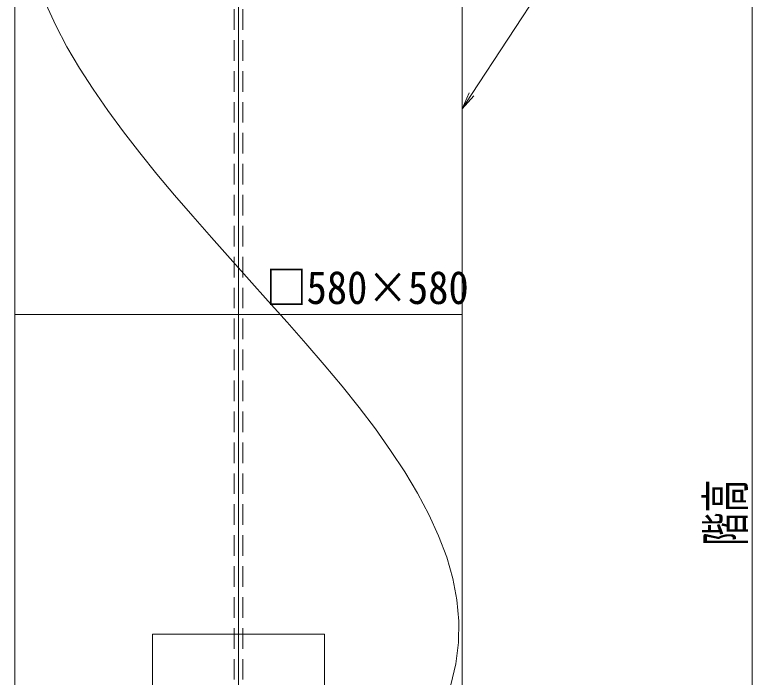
# Model space of a CAD drawing. Units: millimetres, scale not verified. Extents: x -2000 to 2000, y -1385 to 1385.
# Drawn here: x -279 to 149.6, y -345.5 to 39.9 of the extents above; entities that cross this region are included whole.
import ezdxf
from ezdxf.enums import TextEntityAlignment as Align

# ---------------------------------------------------------------- set-up
doc = ezdxf.new("R2010")
doc.units = ezdxf.units.MM
doc.header["$LTSCALE"] = 10
doc.linetypes.add('DASHED1', pattern=[1.8, 1.2, -0.6])
doc.linetypes.add('LONG_DOUBLE_CHAIN', pattern=[21.8, 18, -1, 0.6, -0.6, 0.6, -1])
for name, color, linetype, lineweight in [('0-2_0', 4, 'Continuous', 9), ('0-3_sunpou', 1, 'Continuous', 9), ('0-6_center', 5, 'Continuous', 9), ('1-0_SUNPO', 1, 'Continuous', 9), ('1-C_A_5', 4, 'LONG_DOUBLE_CHAIN', 9), ('1-D_6寸法', 1, 'Continuous', 9)]:
    doc.layers.add(name, color=color, linetype=linetype, lineweight=lineweight)
doc.styles.add('ＭＳ ゴシック', font='')
doc.styles.get('ＭＳ ゴシック').set_extended_font_data('MS Gothic')

# ---------------------------------------------------------------- blocks, each defined once
blk = doc.blocks.new('MLeader22')
at = {"layer": '1-0_SUNPO'}
blk.add_line((32.26, 58.09), (79.83, 58.09), dxfattribs=at)
at = {"layer": '1-0_SUNPO', "color": 3}
blk.add_line((-19.03, -14.75), (-13.55, -6.38), dxfattribs=at)
at = {"layer": '1-0_SUNPO'}
blk.add_lwpolyline([(-13.55, -6.38), (28.66, 58.09), (32.26, 58.09)], dxfattribs=at)
at = {"layer": '1-0_SUNPO', "color": 3}
blk.add_lwpolyline([(-12.16, -7.3), (-19.03, -14.75), (-14.95, -5.47)], dxfattribs=at)
at = {"layer": '1-0_SUNPO', "color": 2, "style": 'ＭＳ ゴシック', "width": 0.65}
blk.add_text('救助袋', height=19.21, dxfattribs=at).set_placement((33.16, 58.2), align=Align.BOTTOM_LEFT)

msp = doc.modelspace()

# ---------------------------------------------------------------- linework, layer by layer
at = {"layer": '0-2_0'}
for p, q in [((-279.03, -909.83), (-279.03, 446.67)), ((-19.03, 446.67), (-19.03, -909.83)), ((-279.03, -134.4), (-19.03, -134.4))]:
    msp.add_line(p, q, dxfattribs=at)
at = {"layer": '0-2_0', "linetype": 'DASHED1'}
for p, q in [((-151.53, -904.83), (-151.53, 342.17)), ((-146.53, -904.83), (-146.53, 342.17))]:
    msp.add_line(p, q, dxfattribs=at)
at = {"layer": '0-2_0'}
for points in [[(-260.99, 46.19), (-255.23, 33.73), (-248.68, 21.3), (-241.41, 8.91), (-233.48, -3.45)], [(-233.48, -3.45), (-224.95, -15.79), (-215.89, -28.11), (-206.35, -40.42), (-196.41, -52.72), (-186.12, -65.02), (-175.55, -77.32), (-164.75, -89.62), (-153.81, -101.94), (-142.76, -114.27), (-131.69, -126.62), (-120.68, -138.99), (-109.81, -151.37), (-99.16, -163.77), (-88.83, -176.18), (-78.91, -188.6), (-69.47, -201.03), (-60.61, -213.46), (-52.42, -225.89), (-44.97, -238.33), (-38.36, -250.76), (-32.67, -263.19), (-28, -275.62), (-24.42, -288.04), (-22.02, -300.44), (-20.9, -312.84), (-21.13, -325.21), (-22.76, -337.58), (-25.69, -349.92)]]:
    msp.add_lwpolyline(points, dxfattribs=at)
msp.add_lwpolyline([(-199.03, -420.33), (-99.03, -420.33), (-99.03, -320.33), (-199.03, -320.33)], close=True, dxfattribs=at)
at = {"layer": '0-3_sunpou'}
msp.add_line((149.58, 450.67), (149.58, -954.83), dxfattribs=at)
at = {"layer": '0-6_center'}
msp.add_line((-149.03, 489.53), (-149.03, -995.19), dxfattribs=at)
at = {"layer": '1-C_A_5', "linetype": 'Continuous'}
msp.add_line((-279.03, -140.97), (-279.03, -124.4), dxfattribs=at)

# ---------------------------------------------------------------- block references
at = {"layer": '1-0_SUNPO'}
msp.add_blockref('MLeader22', (0, 0), dxfattribs=at)

# ---------------------------------------------------------------- texts
at = {"layer": '0-3_sunpou', "color": 2, "style": 'ＭＳ ゴシック', "width": 0.65}
msp.add_text('階高', height=21.65, rotation=90, dxfattribs=at).set_placement((151.24, -268.88), align=Align.BOTTOM_LEFT)
at = {"layer": '1-D_6寸法', "color": 2, "style": 'ＭＳ ゴシック', "width": 0.9}
msp.add_text('□580×580', height=19.24, dxfattribs=at).set_placement((-133.05, -134.1), align=Align.BOTTOM_LEFT)

doc.saveas('drawing.dxf')
